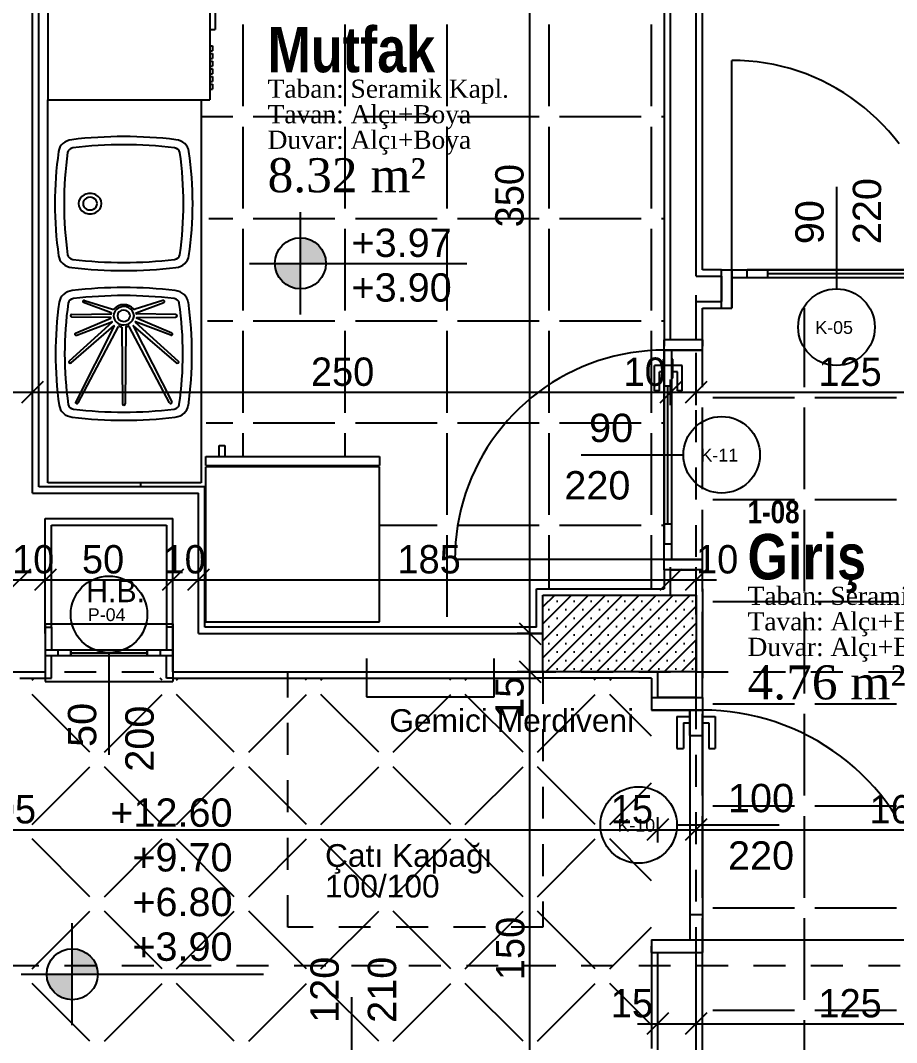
# Model space of a CAD drawing. Header units: metres. Extents: x -220 to 294, y -29 to 18.
# Drawn here: x -53.28 to -49.848, y 2.348 to 6.351 of the extents above; entities that cross this region are included whole.
import ezdxf

# ---------------------------------------------------------------- set-up
doc = ezdxf.new("R2010")
doc.units = ezdxf.units.M
doc.header["$MEASUREMENT"] = 0
doc.linetypes.add('DASHED4', pattern=[0.1875, 0.125, -0.0625])
doc.linetypes.add('HIDDEN2', pattern=[0.1875, 0.125, -0.0625])
for name, color, linetype in [('Aks', 7, 'Continuous'), ('Duvar', 7, 'Continuous'), ('Kapi_Pencere', 7, 'Continuous'), ('Kolon', 7, 'Continuous'), ('Kot', 7, 'Continuous'), ('Kutuphane', 7, 'Continuous'), ('Mahal', 7, 'Continuous'), ('Olculendirme', 7, 'Continuous'), ('Rota', 7, 'Continuous'), ('Standart', 7, 'Continuous'), ('Tarama', 7, 'Continuous'), ('Yazi', 7, 'Continuous')]:
    doc.layers.add(name, color=color, linetype=linetype)
doc.styles.add('arial_1_18', font='arial.ttf', dxfattribs={"height": 0.2})
doc.styles.add('comic sans ms_1_18', font='comic.ttf', dxfattribs={"height": 0.2})
doc.styles.add('comic sans msbold_1_18', font='comicbd.ttf', dxfattribs={"height": 0.2})
doc.styles.add('swis721 cn btbold_1_18', font='swisscb.ttf', dxfattribs={"height": 0.2})
doc.styles.add('times new roman tur_1_18', font='times.ttf', dxfattribs={"height": 0.2})

msp = doc.modelspace()

# ---------------------------------------------------------------- hatches: boundary and pattern name
at = {"layer": 'Kolon', "linetype": 'Continuous', "lineweight": -3}
h = msp.add_hatch(dxfattribs=at)
h.set_pattern_fill('SACNCR', color=47, scale=0.5, style=0)
h.paths.add_polyline_path([(-51.233, 3.8), (-51.233, 4.1), (-50.633, 4.1), (-50.633, 3.8)])
at = {"layer": 'Kot', "linetype": 'Continuous', "lineweight": -3}
for points in [[(-52.083, 5.4), (-52.0836, 5.4112), (-52.0855, 5.4223), (-52.0886, 5.433), (-52.0929, 5.4434), (-52.0983, 5.4532), (-52.1048, 5.4623), (-52.1123, 5.4707), (-52.1206, 5.4782), (-52.1298, 5.4847), (-52.1396, 5.4901), (-52.15, 5.4944), (-52.1607, 5.4975), (-52.1718, 5.4994), (-52.183, 5.5), (-52.183, 5.4)], [(-52.283, 5.4), (-52.2824, 5.3888), (-52.2805, 5.3777), (-52.2774, 5.367), (-52.2731, 5.3566), (-52.2677, 5.3468), (-52.2612, 5.3377), (-52.2537, 5.3293), (-52.2453, 5.3218), (-52.2362, 5.3153), (-52.2264, 5.3099), (-52.216, 5.3056), (-52.2052, 5.3025), (-52.1942, 5.3006), (-52.183, 5.3), (-52.183, 5.4)]]:
    msp.add_hatch(color=216, dxfattribs=at).paths.add_polyline_path(points)
at = {"layer": 'Standart', "linetype": 'Continuous', "lineweight": -3}
for points in [[(-52.977, 2.6155), (-52.9776, 2.6267), (-52.9795, 2.6377), (-52.9826, 2.6485), (-52.9869, 2.6589), (-52.9923, 2.6687), (-52.9988, 2.6778), (-53.0063, 2.6862), (-53.0147, 2.6937), (-53.0238, 2.7002), (-53.0336, 2.7056), (-53.044, 2.7099), (-53.0548, 2.713), (-53.0658, 2.7149), (-53.077, 2.7155), (-53.077, 2.6155)], [(-53.177, 2.6155), (-53.1764, 2.6043), (-53.1745, 2.5932), (-53.1714, 2.5825), (-53.1671, 2.5721), (-53.1617, 2.5623), (-53.1552, 2.5531), (-53.1477, 2.5448), (-53.1394, 2.5373), (-53.1302, 2.5308), (-53.1204, 2.5254), (-53.11, 2.5211), (-53.0993, 2.518), (-53.0882, 2.5161), (-53.077, 2.5155), (-53.077, 2.6155)]]:
    msp.add_hatch(color=216, dxfattribs=at).paths.add_polyline_path(points)

# ---------------------------------------------------------------- linework, layer by layer
at = {"layer": 'Aks', "color": 248, "linetype": 'HIDDEN2', "lineweight": -3}
for points in [[(-50.633, -0.7), (-50.633, 9)], [(-61.883, 3.8), (-44.7342, 3.8)], [(-61.883, 2.65), (-44.7342, 2.65)]]:
    msp.add_lwpolyline(points, dxfattribs=at)
at = {"layer": 'Duvar', "color": 166, "linetype": 'Continuous', "lineweight": -3}
for points in [[(-50.633, 5.35), (-50.633, 7.6)], [(-53.233, 4.5), (-53.233, 7.45)], [(-50.733, 5.25), (-50.733, 7.45)], [(-50.633, 5.35), (-50.533, 5.35)], [(-50.533, 5.35), (-50.533, 5.25)], [(-50.733, 5.1), (-50.733, 5.25)], [(-50.633, 5.1), (-50.633, 5.25)], [(-50.633, 5.25), (-50.533, 5.25)], [(-50.633, 5.1), (-50.733, 5.1)], [(-53.233, 4.5), (-52.583, 4.5)], [(-52.583, 3.95), (-52.583, 4.5)], [(-53.183, 3.95), (-53.183, 4.4)], [(-53.183, 4.4), (-52.683, 4.4)], [(-52.683, 3.95), (-52.683, 4.4)], [(-50.733, 4.1), (-50.733, 4.2)], [(-50.733, 4.2), (-50.633, 4.2)], [(-50.633, 4.1), (-50.633, 4.2)], [(-53.183, 3.95), (-53.183, 3.8)], [(-52.683, 3.8), (-52.683, 3.95)], [(-52.583, 3.95), (-51.233, 3.95)], [(-53.283, 3.8), (-53.183, 3.8)], [(-52.683, 3.8), (-51.233, 3.8)], [(-50.783, 3.7), (-50.783, 3.8)], [(-50.633, 3.7), (-50.633, 3.8)], [(-50.633, 3.7), (-50.783, 3.7)], [(-50.783, 2.3), (-50.783, 2.7)], [(-50.783, 2.7), (-50.633, 2.7)], [(-50.633, 2.3), (-50.633, 2.7)]]:
    msp.add_lwpolyline(points, dxfattribs=at)
at = {"layer": 'Duvar', "color": 187, "linetype": 'Continuous', "lineweight": -3}
for points in [[(-50.608, 5.375), (-50.608, 7.6)], [(-53.208, 4.525), (-53.208, 7.425)], [(-50.758, 7.425), (-50.758, 5.25)], [(-50.533, 5.375), (-50.608, 5.375)], [(-50.533, 5.375), (-50.508, 5.375)], [(-50.758, 5.25), (-50.758, 5.1)], [(-50.608, 5.1), (-50.608, 5.225)], [(-50.608, 5.225), (-50.533, 5.225)], [(-50.533, 5.225), (-50.508, 5.225)], [(-50.758, 5.1), (-50.758, 5.075)], [(-50.608, 5.1), (-50.608, 5.075)], [(-52.558, 4.525), (-53.208, 4.525)], [(-52.558, 3.975), (-52.558, 4.525)], [(-53.158, 3.975), (-53.158, 4.375)], [(-53.158, 4.375), (-52.708, 4.375)], [(-52.708, 4.375), (-52.708, 3.975)], [(-50.758, 4.2), (-50.758, 4.225)], [(-50.608, 4.2), (-50.608, 4.225)], [(-50.758, 4.2), (-50.758, 4.1251)], [(-50.608, 4.1251), (-50.608, 4.2)], [(-53.183, 3.975), (-53.158, 3.975)], [(-53.158, 3.975), (-53.158, 3.8863)], [(-52.683, 3.975), (-52.708, 3.975)], [(-52.708, 3.975), (-52.708, 3.8863)], [(-51.2581, 3.975), (-52.558, 3.975)], [(-53.158, 3.775), (-53.158, 3.8638)], [(-52.708, 3.775), (-52.708, 3.8638)], [(-53.283, 3.775), (-53.183, 3.775)], [(-53.183, 3.775), (-53.158, 3.775)], [(-52.683, 3.775), (-52.708, 3.775)], [(-52.683, 3.775), (-51.2581, 3.775)], [(-50.808, 3.7749), (-50.808, 3.7)], [(-50.608, 3.7), (-50.608, 3.7749)], [(-50.808, 3.7), (-50.808, 3.675)], [(-50.608, 3.7), (-50.608, 3.675)], [(-50.808, 2.7), (-50.808, 2.725)], [(-50.608, 2.7), (-50.608, 2.725)], [(-50.808, 2.7), (-50.808, 2.325)], [(-50.608, 2.125), (-50.608, 2.7)]]:
    msp.add_lwpolyline(points, dxfattribs=at)
at = {"layer": 'Kapi_Pencere', "color": 98, "linetype": 'Continuous', "lineweight": -3}
for points in [[(-50.46, 6.1943), (-50.493, 6.195)], [(-50.493, 5.375), (-50.493, 6.195)], [(-50.427, 6.1923), (-50.46, 6.1943)], [(-50.3942, 6.189), (-50.427, 6.1923)], [(-50.3615, 6.1844), (-50.3942, 6.189)], [(-50.329, 6.1784), (-50.3615, 6.1844)], [(-50.2968, 6.1712), (-50.329, 6.1784)], [(-50.2649, 6.1626), (-50.2968, 6.1712)], [(-50.2333, 6.1528), (-50.2649, 6.1626)], [(-50.2022, 6.1417), (-50.2333, 6.1528)], [(-50.1716, 6.1294), (-50.2022, 6.1417)], [(-50.1415, 6.1158), (-50.1716, 6.1294)], [(-50.1119, 6.1011), (-50.1415, 6.1158)], [(-50.083, 6.0851), (-50.1119, 6.1011)], [(-50.0547, 6.0681), (-50.083, 6.0851)], [(-50.0272, 6.0498), (-50.0547, 6.0681)], [(-50.0004, 6.0305), (-50.0272, 6.0498)], [(-49.9744, 6.0102), (-50.0004, 6.0305)], [(-49.9492, 5.9888), (-49.9744, 6.0102)], [(-49.925, 5.9664), (-49.9492, 5.9888)], [(-49.9016, 5.943), (-49.925, 5.9664)], [(-49.8792, 5.9188), (-49.9016, 5.943)], [(-49.8578, 5.8936), (-49.8792, 5.9188)], [(-49.8375, 5.8676), (-49.8578, 5.8936)], [(-50.083, 5.7), (-50.083, 5.3)], [(-50.533, 5.225), (-50.533, 5.375)], [(-50.533, 5.375), (-50.493, 5.375)], [(-50.493, 5.345), (-50.493, 5.375)], [(-50.493, 5.375), (-50.433, 5.375)], [(-50.493, 5.375), (-50.493, 5.225)], [(-50.433, 5.375), (-50.353, 5.375)], [(-50.433, 5.345), (-50.433, 5.375)], [(-49.733, 5.375), (-50.433, 5.375)], [(-50.353, 5.375), (-49.813, 5.375)], [(-50.353, 5.375), (-50.353, 5.345)], [(-50.493, 5.225), (-50.493, 5.345)], [(-50.493, 5.345), (-50.433, 5.345)], [(-50.433, 5.345), (-50.353, 5.345)], [(-50.353, 5.3605), (-49.813, 5.3605)], [(-50.353, 5.345), (-49.813, 5.345)], [(-50.533, 5.225), (-50.493, 5.225)], [(-50.608, 5.1), (-50.758, 5.1)], [(-50.758, 5.06), (-50.758, 5.1)], [(-50.608, 5.06), (-50.608, 5.1)], [(-50.8895, 5.0494), (-50.922, 5.0434)], [(-50.8568, 5.054), (-50.8895, 5.0494)], [(-50.824, 5.0573), (-50.8568, 5.054)], [(-50.791, 5.0593), (-50.824, 5.0573)], [(-50.758, 5.06), (-50.791, 5.0593)], [(-50.728, 5.06), (-50.758, 5.06)], [(-50.758, 5.025), (-50.758, 5.06)], [(-50.758, 5.06), (-50.608, 5.06)], [(-50.758, 5.06), (-50.758, 5)], [(-50.608, 5.06), (-50.728, 5.06)], [(-50.728, 5.025), (-50.728, 5.06)], [(-50.728, 5), (-50.728, 5.06)], [(-51.0488, 5.0067), (-51.0794, 4.9944)], [(-51.0177, 5.0178), (-51.0488, 5.0067)], [(-50.9861, 5.0276), (-51.0177, 5.0178)], [(-50.9542, 5.0362), (-50.9861, 5.0276)], [(-50.922, 5.0434), (-50.9542, 5.0362)], [(-50.7612, 5.0063), (-50.7612, 5.025)], [(-50.758, 5.025), (-50.7612, 5.025)], [(-50.7612, 5), (-50.7612, 5.0063)], [(-50.758, 5.0063), (-50.7612, 5.0063)], [(-50.758, 5.0063), (-50.758, 5.025)], [(-50.758, 5), (-50.758, 5.0063)], [(-50.7247, 5.025), (-50.728, 5.025)], [(-50.728, 5.0063), (-50.728, 5.025)], [(-50.7247, 5.0063), (-50.728, 5.0063)], [(-50.728, 5), (-50.728, 5.0063)], [(-50.7247, 5.0063), (-50.7247, 5.025)], [(-50.7247, 5), (-50.7247, 5.0063)], [(-51.1391, 4.9661), (-51.168, 4.9501)], [(-51.1095, 4.9808), (-51.1391, 4.9661)], [(-51.0794, 4.9944), (-51.1095, 4.9808)], [(-50.7612, 5), (-50.7955, 5)], [(-50.7955, 4.9), (-50.7955, 5)], [(-50.7767, 4.9), (-50.7767, 4.975)], [(-50.7612, 4.975), (-50.7767, 4.975)], [(-50.7612, 4.9938), (-50.7612, 5)], [(-50.7612, 5), (-50.7612, 5)], [(-50.7612, 4.9812), (-50.7612, 4.9938)], [(-50.7612, 4.975), (-50.7612, 4.9812)], [(-50.7612, 4.9687), (-50.7612, 4.975)], [(-50.7612, 4.975), (-50.7612, 4.975)], [(-50.758, 4.9687), (-50.7612, 4.9687)], [(-50.7612, 4.95), (-50.7612, 4.9687)], [(-50.758, 4.9938), (-50.758, 5)], [(-50.758, 5), (-50.758, 5)], [(-50.728, 5), (-50.758, 5)], [(-50.758, 5), (-50.758, 4.3)], [(-50.758, 4.9812), (-50.758, 4.9938)], [(-50.758, 4.975), (-50.758, 4.9812)], [(-50.758, 4.9687), (-50.758, 4.975)], [(-50.758, 4.975), (-50.758, 4.975)], [(-50.758, 4.95), (-50.758, 4.9687)], [(-50.728, 4.9938), (-50.728, 5)], [(-50.728, 5), (-50.728, 5)], [(-50.728, 4.9812), (-50.728, 4.9938)], [(-50.728, 4.975), (-50.728, 4.9812)], [(-50.728, 4.9687), (-50.728, 4.975)], [(-50.7247, 4.9687), (-50.728, 4.9687)], [(-50.728, 4.95), (-50.728, 4.9687)], [(-50.6872, 5), (-50.7247, 5)], [(-50.7247, 4.9938), (-50.7247, 5)], [(-50.7247, 5), (-50.7247, 5)], [(-50.7247, 4.9812), (-50.7247, 4.9938)], [(-50.7247, 4.975), (-50.7247, 4.9812)], [(-50.706, 4.975), (-50.7247, 4.975)], [(-50.7247, 4.9687), (-50.7247, 4.975)], [(-50.7247, 4.975), (-50.7247, 4.975)], [(-50.7247, 4.95), (-50.7247, 4.9687)], [(-50.706, 4.9), (-50.706, 4.975)], [(-50.6872, 4.9), (-50.6872, 5)], [(-51.1963, 4.9331), (-51.2238, 4.9148)], [(-51.168, 4.9501), (-51.1963, 4.9331)], [(-50.758, 4.95), (-50.7612, 4.95)], [(-50.758, 4.92), (-50.758, 4.95)], [(-50.7247, 4.95), (-50.728, 4.95)], [(-50.728, 4.92), (-50.728, 4.95)], [(-51.2506, 4.8955), (-51.2766, 4.8752)], [(-51.2238, 4.9148), (-51.2506, 4.8955)], [(-50.7767, 4.9), (-50.7955, 4.9)], [(-50.758, 4.38), (-50.758, 4.92)], [(-50.758, 4.92), (-50.728, 4.92)], [(-50.7435, 4.38), (-50.7435, 4.92)], [(-50.728, 4.38), (-50.728, 4.92)], [(-50.6872, 4.9), (-50.706, 4.9)], [(-51.3018, 4.8538), (-51.326, 4.8314)], [(-51.2766, 4.8752), (-51.3018, 4.8538)], [(-51.3494, 4.808), (-51.3718, 4.7838)], [(-51.326, 4.8314), (-51.3494, 4.808)], [(-51.3718, 4.7838), (-51.3932, 4.7586)], [(-51.4135, 4.7326), (-51.4328, 4.7058)], [(-51.3932, 4.7586), (-51.4135, 4.7326)], [(-51.4328, 4.7058), (-51.4511, 4.6783)], [(-51.4681, 4.65), (-51.4841, 4.6211)], [(-51.4511, 4.6783), (-51.4681, 4.65)], [(-51.083, 4.65), (-50.683, 4.65)], [(-51.4841, 4.6211), (-51.4988, 4.5915)], [(-51.4988, 4.5915), (-51.5124, 4.5614)], [(-51.5247, 4.5308), (-51.5358, 4.4997)], [(-51.5124, 4.5614), (-51.5247, 4.5308)], [(-51.5358, 4.4997), (-51.5456, 4.4681)], [(-51.5456, 4.4681), (-51.5542, 4.4362)], [(-51.5614, 4.404), (-51.5674, 4.3715)], [(-51.5542, 4.4362), (-51.5614, 4.404)], [(-51.5674, 4.3715), (-51.572, 4.3388)], [(-50.758, 4.3), (-50.758, 4.38)], [(-50.758, 4.38), (-50.728, 4.38)], [(-50.728, 4.3), (-50.728, 4.38)], [(-51.572, 4.3388), (-51.5753, 4.306)], [(-51.5753, 4.306), (-51.5773, 4.273)], [(-50.758, 4.24), (-50.758, 4.3)], [(-50.728, 4.3), (-50.758, 4.3)], [(-50.728, 4.24), (-50.728, 4.3)], [(-51.5773, 4.273), (-51.578, 4.24)], [(-50.758, 4.24), (-51.578, 4.24)], [(-50.758, 4.2), (-50.758, 4.24)], [(-50.728, 4.24), (-50.758, 4.24)], [(-50.758, 4.24), (-50.608, 4.24)], [(-50.608, 4.24), (-50.728, 4.24)], [(-50.608, 4.2), (-50.608, 4.24)], [(-50.608, 4.2), (-50.758, 4.2)], [(-53.183, 3.9875), (-53.183, 3.8863)], [(-53.183, 3.9875), (-52.683, 3.9875)], [(-52.683, 3.9875), (-52.683, 3.8863)], [(-53.183, 3.8863), (-53.133, 3.8863)], [(-53.183, 3.8863), (-53.183, 3.8638)], [(-53.133, 3.8863), (-53.083, 3.8863)], [(-53.133, 3.8863), (-53.133, 3.8638)], [(-53.083, 3.8863), (-52.783, 3.8863)], [(-53.083, 3.8863), (-53.083, 3.8788)], [(-53.083, 3.8638), (-53.083, 3.8863)], [(-52.783, 3.8863), (-52.733, 3.8863)], [(-52.783, 3.8863), (-52.783, 3.8788)], [(-52.783, 3.8638), (-52.783, 3.8863)], [(-52.733, 3.8863), (-52.683, 3.8863)], [(-52.733, 3.8863), (-52.733, 3.8638)], [(-52.683, 3.8863), (-52.683, 3.8638)], [(-53.183, 3.8638), (-53.133, 3.8638)], [(-53.183, 3.8638), (-53.183, 3.7625)], [(-53.133, 3.8638), (-53.083, 3.8638)], [(-53.083, 3.8788), (-53.083, 3.8713)], [(-53.083, 3.875), (-52.783, 3.875)], [(-53.083, 3.8713), (-53.083, 3.8638)], [(-53.083, 3.8638), (-52.783, 3.8638)], [(-52.933, 3.475), (-52.933, 3.875)], [(-52.783, 3.8788), (-52.783, 3.8713)], [(-52.783, 3.8713), (-52.783, 3.8638)], [(-52.783, 3.8638), (-52.733, 3.8638)], [(-52.733, 3.8638), (-52.683, 3.8638)], [(-52.683, 3.8638), (-52.683, 3.7625)], [(-53.183, 3.7625), (-52.683, 3.7625)], [(-50.808, 3.7), (-50.808, 3.65)], [(-50.808, 3.7), (-50.608, 3.7)], [(-50.608, 3.7), (-50.608, 3.65)], [(-50.808, 3.65), (-50.658, 3.65)], [(-50.608, 3.65), (-50.808, 3.65)], [(-50.658, 3.65), (-50.608, 3.65)], [(-50.658, 3.65), (-50.658, 3.625)], [(-50.658, 3.55), (-50.658, 3.65)], [(-50.608, 3.65), (-50.608, 3.625)], [(-50.608, 3.65), (-50.608, 3.55)], [(-50.5718, 3.6493), (-50.608, 3.65)], [(-50.5356, 3.6471), (-50.5718, 3.6493)], [(-50.4995, 3.6434), (-50.5356, 3.6471)], [(-50.4636, 3.6383), (-50.4995, 3.6434)], [(-50.708, 3.625), (-50.708, 3.6)], [(-50.708, 3.625), (-50.683, 3.625)], [(-50.683, 3.625), (-50.658, 3.625)], [(-50.658, 3.625), (-50.658, 3.6)], [(-50.608, 3.625), (-50.608, 3.6)], [(-50.608, 3.625), (-50.583, 3.625)], [(-50.583, 3.625), (-50.558, 3.625)], [(-50.558, 3.625), (-50.558, 3.6)], [(-50.428, 3.6318), (-50.4636, 3.6383)], [(-50.3926, 3.6238), (-50.428, 3.6318)], [(-50.3576, 3.6145), (-50.3926, 3.6238)], [(-50.323, 3.6037), (-50.3576, 3.6145)], [(-50.2889, 3.5915), (-50.323, 3.6037)], [(-50.708, 3.6), (-50.708, 3.5)], [(-50.683, 3.6), (-50.658, 3.6)], [(-50.683, 3.6), (-50.683, 3.5)], [(-50.658, 3.6), (-50.658, 3.55)], [(-50.608, 3.6), (-50.608, 3.55)], [(-50.608, 3.6), (-50.583, 3.6)], [(-50.583, 3.6), (-50.583, 3.5)], [(-50.558, 3.6), (-50.558, 3.5)], [(-50.2552, 3.578), (-50.2889, 3.5915)], [(-50.2222, 3.5631), (-50.2552, 3.578)], [(-50.658, 3.55), (-50.658, 2.85)], [(-50.658, 3.55), (-50.608, 3.55)], [(-50.608, 3.55), (-50.608, 2.85)], [(-50.1897, 3.5469), (-50.2222, 3.5631)], [(-50.158, 3.5294), (-50.1897, 3.5469)], [(-50.127, 3.5107), (-50.158, 3.5294)], [(-50.708, 3.5), (-50.683, 3.5)], [(-50.583, 3.5), (-50.558, 3.5)], [(-50.0967, 3.4907), (-50.127, 3.5107)], [(-50.0673, 3.4695), (-50.0967, 3.4907)], [(-50.0388, 3.4471), (-50.0673, 3.4695)], [(-50.0112, 3.4237), (-50.0388, 3.4471)], [(-49.9845, 3.3991), (-50.0112, 3.4237)], [(-49.9589, 3.3735), (-49.9845, 3.3991)], [(-49.9343, 3.3468), (-49.9589, 3.3735)], [(-49.9109, 3.3192), (-49.9343, 3.3468)], [(-49.8885, 3.2907), (-49.9109, 3.3192)], [(-49.8673, 3.2613), (-49.8885, 3.2907)], [(-49.8473, 3.231), (-49.8673, 3.2613)], [(-50.308, 3.2), (-50.708, 3.2)], [(-50.658, 2.85), (-50.658, 2.75)], [(-50.658, 2.85), (-50.608, 2.85)], [(-50.608, 2.85), (-50.608, 2.75)], [(-50.808, 2.75), (-50.658, 2.75)], [(-50.808, 2.75), (-50.808, 2.7)], [(-50.808, 2.75), (-50.608, 2.75)], [(-50.658, 2.75), (-50.608, 2.75)], [(-50.608, 2.75), (-50.608, 2.7)], [(-50.608, 2.75), (-49.708, 2.75)], [(-50.808, 2.7), (-50.608, 2.7)], [(-51.983, 2.525), (-51.983, 2.125)]]:
    msp.add_lwpolyline(points, dxfattribs=at)
for centre in [(-50.083, 5.15), (-50.533, 4.65), (-52.933, 4.025), (-50.858, 3.2)]:
    msp.add_circle(centre, 0.15, dxfattribs=at)
at = {"layer": 'Kolon', "color": 187, "linetype": 'Continuous', "lineweight": -3}
for points in [[(-51.2581, 3.975), (-51.2581, 4.1251)], [(-51.2581, 4.1251), (-50.758, 4.1251)], [(-50.608, 4.1251), (-50.6079, 4.1251)], [(-50.6079, 4.1251), (-50.6079, 3.7749)], [(-51.2581, 3.7749), (-51.2581, 3.775)], [(-50.808, 3.7749), (-51.2581, 3.7749)], [(-50.6079, 3.7749), (-50.608, 3.7749)]]:
    msp.add_lwpolyline(points, dxfattribs=at)
at = {"layer": 'Kolon', "color": 177, "linetype": 'Continuous', "lineweight": -3}
for points in [[(-51.233, 3.8), (-51.233, 4.1)], [(-51.233, 4.1), (-50.633, 4.1)], [(-50.633, 4.1), (-50.633, 3.8)], [(-50.633, 3.8), (-51.233, 3.8)]]:
    msp.add_lwpolyline(points, dxfattribs=at)
at = {"layer": 'Kot', "color": 216, "linetype": 'Continuous', "lineweight": -3}
for points in [[(-52.183, 5.2), (-52.183, 5.6)], [(-52.383, 5.4), (-51.983, 5.4)], [(-51.983, 5.4), (-51.5311, 5.4)]]:
    msp.add_lwpolyline(points, dxfattribs=at)
msp.add_circle((-52.183, 5.4), 0.1, dxfattribs=at)
at = {"layer": 'Kutuphane', "color": 253, "linetype": 'Continuous', "lineweight": -3}
for points in [[(-53.1723, 6.6406), (-53.1723, 6.0406)], [(-52.5375, 6.6406), (-52.5375, 6.0406)], [(-52.5374, 6.4155), (-52.5374, 6.3155)], [(-52.5172, 6.4155), (-52.5172, 6.3155)], [(-52.5374, 6.3155), (-52.5172, 6.3155)], [(-52.5374, 6.2523), (-52.5273, 6.2523)], [(-52.5374, 6.2523), (-52.5374, 6.2323)], [(-52.5273, 6.2523), (-52.5273, 6.2323)], [(-52.5374, 6.2323), (-52.5273, 6.2323)], [(-52.5374, 6.2223), (-52.5273, 6.2223)], [(-52.5374, 6.2223), (-52.5374, 6.2023)], [(-52.5273, 6.2223), (-52.5273, 6.2023)], [(-52.5374, 6.2023), (-52.5273, 6.2023)], [(-52.5374, 6.1923), (-52.5374, 6.1723)], [(-52.5374, 6.1923), (-52.5273, 6.1923)], [(-52.5374, 6.1723), (-52.5273, 6.1723)], [(-52.5273, 6.1923), (-52.5273, 6.1723)], [(-52.5374, 6.1623), (-52.5374, 6.1423)], [(-52.5374, 6.1623), (-52.5273, 6.1623)], [(-52.5374, 6.1423), (-52.5273, 6.1423)], [(-52.5374, 6.1323), (-52.5374, 6.1123)], [(-52.5374, 6.1323), (-52.5273, 6.1323)], [(-52.5273, 6.1623), (-52.5273, 6.1423)], [(-52.5273, 6.1323), (-52.5273, 6.1123)], [(-52.5374, 6.1123), (-52.5273, 6.1123)], [(-52.5374, 6.1023), (-52.5273, 6.1023)], [(-52.5374, 6.1023), (-52.5374, 6.0823)], [(-52.5273, 6.1023), (-52.5273, 6.0823)], [(-52.5374, 6.0823), (-52.5273, 6.0823)], [(-53.1723, 4.5406), (-53.1723, 6.0406)], [(-53.1723, 6.0406), (-52.5723, 6.0406)], [(-53.1723, 6.0406), (-52.5375, 6.0406)], [(-52.5723, 6.0406), (-52.5723, 4.5406)], [(-52.9242, 5.2063), (-53.0324, 5.2461)], [(-53.0285, 5.255), (-52.9198, 5.22)], [(-52.7219, 5.255), (-52.8306, 5.22)], [(-52.8263, 5.2063), (-52.7181, 5.2461)], [(-52.9204, 5.1696), (-53.0889, 5.0171)], [(-53.0786, 5.1992), (-52.925, 5.2016)], [(-52.9263, 5.1873), (-53.0786, 5.1897)], [(-53.0641, 5.1269), (-52.9258, 5.1853)], [(-53.0597, 5.1182), (-52.9217, 5.1713)], [(-52.8301, 5.1696), (-52.6616, 5.0171)], [(-52.6908, 5.1182), (-52.8288, 5.1713)], [(-52.6719, 5.1992), (-52.8255, 5.2016)], [(-52.6864, 5.1269), (-52.8247, 5.1853)], [(-52.8242, 5.1873), (-52.6719, 5.1897)], [(-53.0813, 5.0103), (-52.9135, 5.1557)], [(-52.9126, 5.1551), (-53.0636, 4.8573)], [(-53.0539, 4.8533), (-52.8962, 5.153)], [(-52.8832, 5.15), (-52.8806, 4.8493)], [(-52.8672, 5.15), (-52.8699, 4.8493)], [(-52.6966, 4.8533), (-52.8543, 5.153)], [(-52.8379, 5.1551), (-52.6869, 4.8573)], [(-52.6692, 5.0103), (-52.8369, 5.1557)], [(-52.5013, 4.6436), (-52.5013, 4.686)], [(-52.5013, 4.686), (-52.4788, 4.686)], [(-52.4788, 4.686), (-52.4788, 4.6436)], [(-52.5533, 4.6076), (-52.5533, 4.6436)], [(-52.5533, 4.6436), (-51.8733, 4.6436)], [(-52.5533, 4.6076), (-51.8733, 4.6076)], [(-52.5013, 4.6436), (-52.4788, 4.6436)], [(-51.8733, 4.6436), (-51.8733, 4.6076)], [(-51.8733, 4.6023), (-52.5533, 4.6023)], [(-52.5533, 3.996), (-52.5533, 4.6023)], [(-51.8733, 3.996), (-51.8733, 4.6023)], [(-52.5723, 4.5406), (-53.1723, 4.5406)], [(-52.5533, 3.996), (-51.8733, 3.996)]]:
    msp.add_lwpolyline(points, dxfattribs=at)
for centre, major_axis, start_param, end_param in [((-52.8752, 4.5293), (-1.5308, 0), -1.704478, -1.437115), ((-53.0713, 5.8312), (-0.06, 0), -1.437115, -0.126354), ((-53.0713, 5.8312), (-0.024, 0), -1.437115, -0.126354), ((-52.8752, 4.5293), (-1.4948, 0), -1.704478, -1.437115), ((-52.6792, 5.8312), (-0.024, 0), -3.015239, -1.704478), ((-52.6792, 5.8312), (-0.06, 0), -3.015239, -1.704478), ((-51.3324, 5.6339), (-1.8128, 0), -0.126354, 0.126354), ((-51.3324, 5.6339), (-1.7768, 0), -0.126354, 0.126354), ((-54.418, 5.6339), (-1.7768, 0), 3.015239, 3.267946), ((-54.418, 5.6339), (-1.8128, 0), 3.015239, 3.267946), ((-53.0072, 5.6339), (-0.045, 0), -3.141593, 0), ((-53.0072, 5.6339), (-0.0276, 0), -3.141593, 0), ((-53.0072, 5.6339), (-0.045, 0), 0, 3.141593), ((-53.0072, 5.6339), (-0.0276, 0), 0, 3.141593), ((-53.0713, 5.4366), (-0.06, 0), 0.126354, 1.437115), ((-53.0713, 5.4366), (-0.024, 0), 0.126354, 1.437115), ((-52.8752, 6.7385), (-1.4948, 0), 1.437115, 1.704478), ((-52.6792, 5.4366), (-0.024, 0), 1.704478, 3.015239), ((-52.6792, 5.4366), (-0.06, 0), 1.704478, 3.015239), ((-52.8752, 6.7385), (-1.5308, 0), 1.437115, 1.704478), ((-53.0693, 5.2407), (-0.0594, 0), -1.437115, -0.126354), ((-52.8752, 3.9519), (-1.5155, 0), -1.704478, -1.437115), ((-52.6812, 5.2407), (-0.0594, 0), -3.015239, -1.704478), ((-51.3479, 5.0454), (-1.7947, 0), -0.126354, 0.126354), ((-53.0693, 5.2407), (-0.0238, 0), -1.437115, -0.126354), ((-52.8752, 3.9519), (-1.4799, 0), -1.704478, -1.437115), ((-53.0303, 5.2505), (-0.00535, 0), -1.91661, 1.180071), ((-52.7201, 5.2505), (-0.00535, 0), 1.961521, 5.058202), ((-52.6812, 5.2407), (-0.0238, 0), -3.015239, -1.704478), ((-54.4026, 5.0454), (-1.7947, 0), 3.015239, 3.267946), ((-51.3479, 5.0454), (-1.759, 0), -0.126354, 0.126354), ((-52.9251, 5.2043), (-0.0024, 0), 2.924079, 4.321664), ((-52.9178, 5.2251), (-0.006, 0), 1.224983, 2.463876), ((-52.8752, 5.1945), (-0.0401, 0), -1.570796, 1.570796), ((-52.8752, 5.1945), (-0.0487, 0), -1.570796, -0.677716), ((-52.8752, 5.1945), (-0.0246, 0), -1.570796, 1.570796), ((-52.8752, 5.1945), (-0.0487, 0), -2.463876, -1.570796), ((-52.8752, 5.1945), (-0.0401, 0), 1.570796, 4.712389), ((-52.8752, 5.1945), (-0.0246, 0), 1.570796, 4.712389), ((-52.8327, 5.2251), (-0.006, 0), 0.677716, 1.91661), ((-52.8254, 5.2043), (-0.0024, 0), -1.180071, 0.217514), ((-54.4026, 5.0454), (-1.759, 0), 3.015239, 3.267946), ((-53.0785, 5.1945), (-0.00535, 0), -1.570796, 1.570796), ((-52.9263, 5.1863), (-0.0012, 0), 2.012655, 4.695178), ((-52.925, 5.2035), (-0.00214, 0), 1.588008, 2.940845), ((-52.8752, 5.1945), (-0.0487, 0), -0.217514, -0.200747), ((-52.9212, 5.1704), (-0.0012, 0), 2.362893, 5.119719), ((-52.8293, 5.1704), (-0.0012, 0), -1.978126, 0.778699), ((-52.8752, 5.1945), (-0.0487, 0), -2.940845, -2.924079), ((-52.8255, 5.2035), (-0.00214, 0), 0.200747, 1.553585), ((-52.8242, 5.1863), (-0.0012, 0), -1.553585, 1.128937), ((-52.672, 5.1945), (-0.00535, 0), 1.570796, 4.712389), ((-53.0618, 5.1226), (-0.00535, 0), -1.128937, 1.978126), ((-52.9131, 5.1553), (-0.0006, 0), 2.7163, 5.482626), ((-52.894, 5.152), (-0.0024, 0), -1.946785, -0.439443), ((-52.8752, 5.1945), (-0.0487, 0), 1.194807, 1.369833), ((-52.8854, 5.15), (-0.00214, 0), -3.130489, -1.771759), ((-52.8651, 5.15), (-0.00214, 0), -1.369833, -0.011103), ((-52.8752, 5.1945), (-0.0487, 0), 1.771759, 1.946785), ((-52.8565, 5.152), (-0.0024, 0), -2.70215, -1.194807), ((-52.8374, 5.1553), (-0.0006, 0), -2.341033, 0.425293), ((-52.6887, 5.1226), (-0.00535, 0), 1.163467, 4.27053), ((-53.085, 5.0137), (-0.00535, 0), -0.777163, 2.341033), ((-52.6654, 5.0137), (-0.00535, 0), 0.80056, 3.918756), ((-53.0693, 4.8501), (-0.0238, 0), 0.126354, 1.437115), ((-53.0587, 4.8554), (-0.00535, 0), -0.420725, 2.70215), ((-52.8752, 4.8494), (-0.00535, 0), 0.011103, 1.570796), ((-52.8752, 4.8494), (-0.00535, 0), 1.570796, 3.130489), ((-52.6918, 4.8554), (-0.00535, 0), 0.439443, 3.562318), ((-52.6812, 4.8501), (-0.0238, 0), 1.704478, 3.015239), ((-53.0693, 4.8501), (-0.0594, 0), 0.126354, 1.437115), ((-52.8752, 6.139), (-1.4799, 0), 1.437115, 1.704478), ((-52.6812, 4.8501), (-0.0594, 0), 1.704478, 3.015239), ((-52.8752, 6.139), (-1.5155, 0), 1.437115, 1.704478)]:
    msp.add_ellipse(centre, major_axis=major_axis, ratio=0.893126, start_param=start_param, end_param=end_param, dxfattribs=at)
at = {"layer": 'Olculendirme', "color": 47, "linetype": 'Continuous', "lineweight": -3}
for points in [[(-51.2839, -0.28), (-51.2839, 9.08)], [(-53.233, 4.845), (-53.233, 4.945)], [(-50.733, 4.845), (-50.733, 4.945)], [(-50.633, 4.845), (-50.633, 4.945)], [(-61.963, 4.895), (-44.6542, 4.895)], [(-53.183, 4.1103), (-53.183, 4.2103)], [(-52.683, 4.1103), (-52.683, 4.2103)], [(-52.583, 4.1103), (-52.583, 4.2103)], [(-50.733, 4.1103), (-50.733, 4.2103)], [(-50.633, 4.1103), (-50.633, 4.2103)], [(-56.063, 4.1603), (-50.553, 4.1603)], [(-51.2339, 3.95), (-51.3339, 3.95)], [(-51.2339, 3.8), (-51.3339, 3.8)], [(-50.783, 3.1312), (-50.783, 3.2312)], [(-50.633, 3.1312), (-50.633, 3.2312)], [(-61.963, 3.1812), (-44.6542, 3.1812)], [(-50.783, 2.3714), (-50.783, 2.4714)], [(-50.633, 2.3714), (-50.633, 2.4714)], [(-50.863, 2.4214), (-44.6542, 2.4214)]]:
    msp.add_lwpolyline(points, dxfattribs=at)
at = {"layer": 'Olculendirme', "color": 59, "linetype": 'Continuous', "lineweight": -3}
for points in [[(-53.1906, 4.9374), (-53.2754, 4.8526)], [(-50.6906, 4.9374), (-50.7754, 4.8526)], [(-50.5906, 4.9374), (-50.6754, 4.8526)], [(-53.2406, 4.2027), (-53.3254, 4.1179)], [(-53.1406, 4.2027), (-53.2254, 4.1179)], [(-52.6406, 4.2027), (-52.7254, 4.1179)], [(-52.5406, 4.2027), (-52.6254, 4.1179)], [(-50.6906, 4.2027), (-50.7754, 4.1179)], [(-50.5906, 4.2027), (-50.6754, 4.1179)], [(-51.3263, 3.9924), (-51.2415, 3.9076)], [(-51.3263, 3.8424), (-51.2415, 3.7576)], [(-50.7406, 3.2236), (-50.8254, 3.1388)], [(-50.5906, 3.2236), (-50.6754, 3.1388)], [(-50.7406, 2.4639), (-50.8254, 2.379)], [(-50.5906, 2.4639), (-50.6754, 2.379)]]:
    msp.add_lwpolyline(points, dxfattribs=at)
at = {"layer": 'Rota', "color": 118, "linetype": 'Continuous', "lineweight": -3}
for points in [[(-51.9241, 3.8521), (-51.9241, 3.7021)], [(-51.4241, 3.7021), (-51.4241, 3.8521)], [(-51.9241, 3.7021), (-51.4241, 3.7021)]]:
    msp.add_lwpolyline(points, dxfattribs=at)
at = {"layer": 'Rota', "color": 98, "linetype": 'DASHED4', "lineweight": -3}
for points in [[(-52.233, 3.8), (-51.233, 3.8)], [(-52.233, 2.8), (-52.233, 3.8)], [(-51.233, 3.8), (-51.233, 2.8)], [(-51.233, 2.8), (-52.233, 2.8)]]:
    msp.add_lwpolyline(points, dxfattribs=at)
at = {"layer": 'Standart', "color": 216, "linetype": 'Continuous', "lineweight": -3}
for points in [[(-53.077, 2.4155), (-53.077, 2.8155)], [(-53.277, 2.6155), (-52.328, 2.6155)]]:
    msp.add_lwpolyline(points, dxfattribs=at)
msp.add_circle((-53.077, 2.6155), 0.1, dxfattribs=at)
at = {"layer": 'Tarama', "color": 133, "linetype": 'Continuous', "lineweight": -3}
for points in [[(-52.408, 6.015), (-52.408, 6.335)], [(-52.008, 6.015), (-52.008, 6.335)], [(-51.608, 6.015), (-51.608, 6.335)], [(-51.208, 6.015), (-51.208, 6.335)], [(-50.808, 6.015), (-50.808, 6.335)], [(-52.5723, 5.975), (-52.448, 5.975)], [(-52.368, 5.975), (-52.048, 5.975)], [(-51.968, 5.975), (-51.648, 5.975)], [(-51.568, 5.975), (-51.248, 5.975)], [(-51.168, 5.975), (-50.848, 5.975)], [(-50.768, 5.975), (-50.758, 5.975)], [(-52.408, 5.615), (-52.408, 5.935)], [(-52.008, 5.615), (-52.008, 5.935)], [(-51.608, 5.615), (-51.608, 5.935)], [(-51.208, 5.615), (-51.208, 5.935)], [(-50.808, 5.615), (-50.808, 5.935)], [(-52.5415, 5.575), (-52.448, 5.575)], [(-52.368, 5.575), (-52.048, 5.575)], [(-51.968, 5.575), (-51.648, 5.575)], [(-51.568, 5.575), (-51.248, 5.575)], [(-51.168, 5.575), (-50.848, 5.575)], [(-50.768, 5.575), (-50.758, 5.575)], [(-52.408, 5.215), (-52.408, 5.535)], [(-52.008, 5.215), (-52.008, 5.535)], [(-51.608, 5.215), (-51.608, 5.535)], [(-51.208, 5.215), (-51.208, 5.535)], [(-50.808, 5.215), (-50.808, 5.535)], [(-50.608, 4.915), (-50.608, 5.225)], [(-50.208, 4.915), (-50.208, 5.225)], [(-52.5472, 5.175), (-52.448, 5.175)], [(-52.368, 5.175), (-52.048, 5.175)], [(-51.968, 5.175), (-51.648, 5.175)], [(-51.568, 5.175), (-51.248, 5.175)], [(-51.168, 5.175), (-50.848, 5.175)], [(-50.768, 5.175), (-50.758, 5.175)], [(-52.408, 4.815), (-52.408, 5.135)], [(-52.008, 4.815), (-52.008, 5.135)], [(-51.608, 4.815), (-51.608, 5.135)], [(-51.208, 4.815), (-51.208, 5.135)], [(-50.808, 4.815), (-50.808, 5.135)], [(-50.568, 4.875), (-50.248, 4.875)], [(-50.168, 4.875), (-49.848, 4.875)], [(-50.608, 4.515), (-50.608, 4.835)], [(-50.208, 4.515), (-50.208, 4.835)], [(-52.5529, 4.775), (-52.448, 4.775)], [(-52.368, 4.775), (-52.048, 4.775)], [(-51.968, 4.775), (-51.648, 4.775)], [(-51.568, 4.775), (-51.248, 4.775)], [(-51.168, 4.775), (-50.848, 4.775)], [(-50.768, 4.775), (-50.758, 4.775)], [(-52.408, 4.6436), (-52.408, 4.735)], [(-52.008, 4.6436), (-52.008, 4.735)], [(-51.608, 4.415), (-51.608, 4.735)], [(-51.208, 4.415), (-51.208, 4.735)], [(-50.808, 4.415), (-50.808, 4.735)], [(-52.808, 4.525), (-52.808, 4.5406)], [(-50.568, 4.475), (-50.248, 4.475)], [(-50.168, 4.475), (-49.848, 4.475)], [(-50.608, 4.115), (-50.608, 4.435)], [(-50.208, 4.115), (-50.208, 4.435)], [(-52.558, 4.375), (-52.5533, 4.375)], [(-51.8733, 4.375), (-51.648, 4.375)], [(-51.568, 4.375), (-51.248, 4.375)], [(-51.168, 4.375), (-50.848, 4.375)], [(-50.768, 4.375), (-50.758, 4.375)], [(-51.608, 4.015), (-51.608, 4.335)], [(-51.208, 4.125), (-51.208, 4.335)], [(-50.808, 4.125), (-50.808, 4.335)], [(-50.568, 4.075), (-50.248, 4.075)], [(-50.168, 4.075), (-49.848, 4.075)], [(-50.608, 3.715), (-50.608, 4.035)], [(-50.208, 3.715), (-50.208, 4.035)], [(-53.2341, 3.7675), (-53.2266, 3.775)], [(-52.725, 3.7675), (-52.7325, 3.775)], [(-52.6684, 3.7675), (-52.6609, 3.775)], [(-52.1593, 3.7675), (-52.1668, 3.775)], [(-52.1028, 3.7675), (-52.0953, 3.775)], [(-51.5936, 3.7675), (-51.6011, 3.775)], [(-51.5371, 3.7675), (-51.5296, 3.775)], [(-51.028, 3.7675), (-51.0355, 3.775)], [(-50.9714, 3.7675), (-50.9639, 3.775)], [(-53.0079, 3.4847), (-53.2341, 3.7109)], [(-52.9513, 3.4847), (-52.725, 3.7109)], [(-52.4422, 3.4847), (-52.6684, 3.7109)], [(-52.3856, 3.4847), (-52.1593, 3.7109)], [(-51.8765, 3.4847), (-52.1028, 3.7109)], [(-51.8199, 3.4847), (-51.5936, 3.7109)], [(-51.3108, 3.4847), (-51.5371, 3.7109)], [(-51.2542, 3.4847), (-51.028, 3.7109)], [(-50.808, 3.5475), (-50.9714, 3.7109)], [(-50.568, 3.675), (-50.248, 3.675)], [(-50.168, 3.675), (-49.848, 3.675)], [(-50.608, 3.315), (-50.608, 3.635)], [(-50.208, 3.315), (-50.208, 3.635)], [(-53.2341, 3.2018), (-53.0079, 3.4281)], [(-52.725, 3.2018), (-52.9513, 3.4281)], [(-52.6684, 3.2018), (-52.4422, 3.4281)], [(-52.1593, 3.2018), (-52.3856, 3.4281)], [(-52.1028, 3.2018), (-51.8765, 3.4281)], [(-51.5936, 3.2018), (-51.8199, 3.4281)], [(-51.5371, 3.2018), (-51.3108, 3.4281)], [(-51.028, 3.2018), (-51.2542, 3.4281)], [(-50.9714, 3.2018), (-50.808, 3.3652)], [(-50.568, 3.275), (-50.248, 3.275)], [(-50.168, 3.275), (-49.848, 3.275)], [(-50.608, 2.915), (-50.608, 3.235)], [(-50.208, 2.915), (-50.208, 3.235)], [(-53.0079, 2.919), (-53.2341, 3.1452)], [(-52.9513, 2.919), (-52.725, 3.1452)], [(-52.4422, 2.919), (-52.6684, 3.1452)], [(-52.3856, 2.919), (-52.1593, 3.1452)], [(-51.8765, 2.919), (-52.1028, 3.1452)], [(-51.8199, 2.919), (-51.5936, 3.1452)], [(-51.3108, 2.919), (-51.5371, 3.1452)], [(-51.2542, 2.919), (-51.028, 3.1452)], [(-50.808, 2.9819), (-50.9714, 3.1452)], [(-53.2341, 2.6361), (-53.0079, 2.8624)], [(-52.725, 2.6361), (-52.9513, 2.8624)], [(-52.6684, 2.6361), (-52.4422, 2.8624)], [(-52.1593, 2.6361), (-52.3856, 2.8624)], [(-52.1028, 2.6361), (-51.8765, 2.8624)], [(-51.5936, 2.6361), (-51.8199, 2.8624)], [(-51.5371, 2.6361), (-51.3108, 2.8624)], [(-51.028, 2.6361), (-51.2542, 2.8624)], [(-50.568, 2.875), (-50.248, 2.875)], [(-50.168, 2.875), (-49.848, 2.875)], [(-50.608, 2.515), (-50.608, 2.835)], [(-50.208, 2.515), (-50.208, 2.835)], [(-50.9714, 2.6361), (-50.808, 2.7995)], [(-53.0079, 2.3533), (-53.2341, 2.5796)], [(-52.9513, 2.3533), (-52.725, 2.5796)], [(-52.4422, 2.3533), (-52.6684, 2.5796)], [(-52.3856, 2.3533), (-52.1593, 2.5796)], [(-51.8765, 2.3533), (-52.1028, 2.5796)], [(-51.8199, 2.3533), (-51.5936, 2.5796)], [(-51.3108, 2.3533), (-51.5371, 2.5796)], [(-51.2542, 2.3533), (-51.028, 2.5796)], [(-50.808, 2.4162), (-50.9714, 2.5796)], [(-50.568, 2.475), (-50.248, 2.475)], [(-50.168, 2.475), (-49.848, 2.475)], [(-50.608, 2.115), (-50.608, 2.435)], [(-50.208, 2.115), (-50.208, 2.435)]]:
    msp.add_lwpolyline(points, dxfattribs=at)

# ---------------------------------------------------------------- texts
at = {"layer": 'Kapi_Pencere', "color": 98, "linetype": 'Continuous', "lineweight": -3, "style": 'arial_1_18'}
for s, p in [('220', (-49.908, 5.475)), ('90', (-50.133, 5.475)), ('50', (-52.983, 3.5058)), ('200', (-52.758, 3.4087)), ('120', (-52.033, 2.425)), ('210', (-51.808, 2.425))]:
    msp.add_text(s, height=0.11111, rotation=90, dxfattribs=at).set_placement(p)
for s, height, p in [('K-05', 0.05, (-50.166, 5.1238)), ('90', 0.11111, (-51.0522, 4.7)), ('K-11', 0.05, (-50.616, 4.6238)), ('220', 0.11111, (-51.1493, 4.475)), ('P-04', 0.05, (-53.016, 3.9988)), ('100', 0.11111, (-50.508, 3.25)), ('K-10', 0.05, (-50.941, 3.1738)), ('220', 0.11111, (-50.508, 3.025))]:
    msp.add_text(s, height=height, dxfattribs=at).set_placement(p)
at = {"layer": 'Kot', "color": 19, "linetype": 'Continuous', "lineweight": -3, "style": 'arial_1_18'}
for s, height, p in [('+3.97', 0.11111, (-51.983, 5.425)), ('+3.90', 0.11111, (-51.983, 5.25)), ('Gemici Merdiveni', 0.088889, (-51.8349, 3.5648)), ('Çatı Kapağı', 0.088889, (-52.0866, 3.0361)), ('100/100', 0.08889, (-52.0866, 2.9161))]:
    msp.add_text(s, height=height, dxfattribs=at).set_placement(p)
at = {"layer": 'Mahal', "color": 15, "linetype": 'Continuous', "lineweight": -3, "style": 'swis721 cn btbold_1_18'}
for s, height, p in [('Mutfak', 0.17778, (-52.3116, 6.1485)), ('1-08', 0.08889, (-50.4314, 4.3821)), ('Giriş', 0.17778, (-50.4314, 4.1621))]:
    msp.add_text(s, height=height, dxfattribs=at).set_placement(p)
at = {"layer": 'Mahal', "color": 58, "linetype": 'Continuous', "lineweight": -3, "style": 'times new roman tur_1_18'}
for s, p in [('Taban: Seramik Kapl.', (-52.3116, 6.0485)), ('Tavan: Alçı+Boya', (-52.3116, 5.9485)), ('Duvar: Alçı+Boya', (-52.3116, 5.8485)), ('Taban: Seramik Kapl.', (-50.4314, 4.0621)), ('Tavan: Alçı+Boya', (-50.4314, 3.9621)), ('Duvar: Alçı+Boya', (-50.4314, 3.8621))]:
    msp.add_text(s, height=0.071111, dxfattribs=at).set_placement(p)
at = {"layer": 'Mahal', "color": 38, "linetype": 'Continuous', "lineweight": -3, "style": 'times new roman tur_1_18'}
for s, p in [('8.32 m²', (-52.3116, 5.6785)), ('4.76 m²', (-50.4314, 3.6921))]:
    msp.add_text(s, height=0.13333, dxfattribs=at).set_placement(p)
at = {"layer": 'Olculendirme', "color": 19, "linetype": 'Continuous', "lineweight": -3, "style": 'comic sans ms_1_18'}
for s, p in [('350', (-51.3089, 5.5412)), ('15', (-51.3089, 3.616)), ('150', (-51.3055, 2.5925))]:
    msp.add_text(s, height=0.11111, rotation=90, dxfattribs=at).set_placement(p)
for s, p in [('250', (-52.1418, 4.92)), ('10', (-50.917, 4.92)), ('125', (-50.1536, 4.92)), ('10', (-53.3126, 4.1853)), ('50', (-53.0389, 4.1853)), ('10', (-52.7194, 4.1853)), ('185', (-51.8029, 4.1853)), ('10', (-50.633, 4.1853)), ('505', (-53.4668, 3.2062)), ('15', (-50.967, 3.2062)), ('165', (-49.9536, 3.2062)), ('15', (-50.967, 2.4464)), ('125', (-50.1536, 2.4464))]:
    msp.add_text(s, height=0.11111, dxfattribs=at).set_placement(p)
at = {"layer": 'Standart', "color": 19, "linetype": 'Continuous', "lineweight": -3, "style": 'arial_1_18'}
for s, p in [('+12.60', (-52.9279, 3.193)), ('  +9.70', (-52.9279, 3.018)), ('  +6.80', (-52.9279, 2.843)), ('  +3.90', (-52.9279, 2.668))]:
    msp.add_text(s, height=0.11111, dxfattribs=at).set_placement(p)
at = {"layer": 'Yazi', "color": 216, "linetype": 'Continuous', "lineweight": -3, "style": 'comic sans msbold_1_18'}
msp.add_text('H.B.', height=0.08889, dxfattribs=at).set_placement((-53.0229, 4.0727))

doc.saveas('drawing.dxf')
